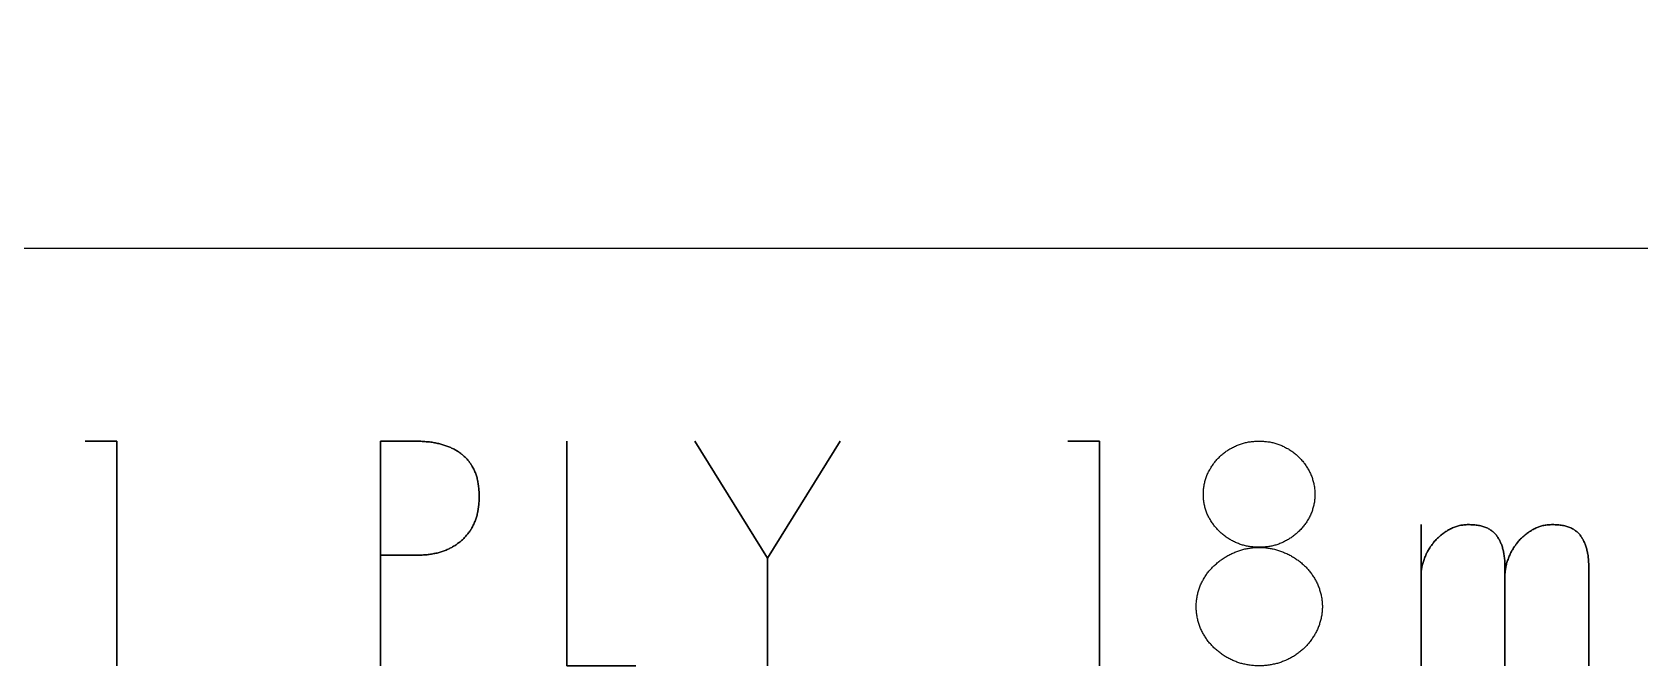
# Model space of a CAD drawing. Extents: x -3500 to 300, y -1049 to 1500.
# Drawn here: x -3353 to -3206.1, y -1038.2 to -980.2 of the extents above; entities that cross this region are included whole.
import ezdxf

# ---------------------------------------------------------------- set-up
doc = ezdxf.new("R2010")
doc.units = 0
doc.layers.add('SHEETS', color=7, linetype='CONTINUOUS')
doc.layers.add('SHEETTAGS', color=7, linetype='CONTINUOUS')

msp = doc.modelspace()

# ---------------------------------------------------------------- linework, layer by layer
at = {"layer": 'SHEETS', "color": 1}
msp.add_lwpolyline([(-3500, -1000), (-2300, -1000), (-2300, 1500), (-3500, 1500)], close=True, dxfattribs=at)
at = {"layer": 'SHEETTAGS', "color": 1}
for p, q in [((-3345.3, -1017.64), (-3345.3, -1038.19)), ((-3345.3, -1038.19), (-3345.3, -1017.64)), ((-3321.19, -1017.64), (-3321.19, -1038.19)), ((-3321.19, -1038.19), (-3321.19, -1017.64)), ((-3285.81, -1028.33), (-3292.46, -1017.64)), ((-3292.46, -1017.64), (-3285.81, -1028.33)), ((-3255.46, -1017.64), (-3255.46, -1038.19)), ((-3255.46, -1038.19), (-3255.46, -1017.64)), ((-3285.81, -1028.33), (-3285.81, -1038.19)), ((-3285.81, -1038.19), (-3285.81, -1028.33))]:
    msp.add_line(p, q, dxfattribs=at)
for points in [[(-3345.3, -1017.64), (-3348.2, -1017.64), (-3345.3, -1017.64)], [(-3321.19, -1017.64), (-3317.97, -1017.64), (-3317.85, -1017.64), (-3317.73, -1017.64), (-3317.61, -1017.65), (-3317.49, -1017.65), (-3317.38, -1017.66), (-3317.26, -1017.67), (-3317.15, -1017.68), (-3317.03, -1017.69), (-3316.92, -1017.7), (-3316.81, -1017.71), (-3316.7, -1017.72), (-3316.59, -1017.74), (-3316.48, -1017.75), (-3316.38, -1017.77), (-3316.27, -1017.79), (-3316.17, -1017.81), (-3316.07, -1017.83), (-3315.97, -1017.85), (-3315.87, -1017.87), (-3315.77, -1017.9), (-3315.67, -1017.92), (-3315.58, -1017.95), (-3315.48, -1017.97), (-3315.39, -1018), (-3315.3, -1018.03), (-3315.21, -1018.06), (-3315.12, -1018.09), (-3315.03, -1018.13), (-3314.94, -1018.16), (-3314.86, -1018.2), (-3314.77, -1018.23), (-3314.69, -1018.27), (-3314.61, -1018.31), (-3314.53, -1018.35), (-3314.45, -1018.39), (-3314.37, -1018.43), (-3314.3, -1018.48), (-3314.22, -1018.52), (-3314.15, -1018.57), (-3314.07, -1018.62), (-3314, -1018.66), (-3313.93, -1018.71), (-3313.86, -1018.76), (-3313.79, -1018.82), (-3313.73, -1018.87), (-3313.66, -1018.92), (-3313.59, -1018.98), (-3313.53, -1019.04), (-3313.46, -1019.1), (-3313.4, -1019.17), (-3313.34, -1019.23), (-3313.27, -1019.3), (-3313.22, -1019.37), (-3313.16, -1019.44), (-3313.1, -1019.51), (-3313.05, -1019.58), (-3313, -1019.65), (-3312.94, -1019.72), (-3312.9, -1019.8), (-3312.85, -1019.88), (-3312.8, -1019.96), (-3312.76, -1020.04), (-3312.71, -1020.12), (-3312.67, -1020.2), (-3312.63, -1020.28), (-3312.6, -1020.37), (-3312.56, -1020.46), (-3312.52, -1020.55), (-3312.49, -1020.64), (-3312.46, -1020.73), (-3312.43, -1020.82), (-3312.4, -1020.91), (-3312.37, -1021.01), (-3312.35, -1021.1), (-3312.33, -1021.2), (-3312.3, -1021.3), (-3312.28, -1021.4), (-3312.27, -1021.51), (-3312.25, -1021.61), (-3312.23, -1021.71), (-3312.22, -1021.82), (-3312.21, -1021.93), (-3312.2, -1022.04), (-3312.19, -1022.15), (-3312.18, -1022.26), (-3312.17, -1022.37), (-3312.17, -1022.49), (-3312.17, -1022.6), (-3312.17, -1022.72), (-3312.17, -1022.84), (-3312.17, -1022.95), (-3312.17, -1023.06), (-3312.18, -1023.17), (-3312.19, -1023.28), (-3312.2, -1023.39), (-3312.21, -1023.5), (-3312.22, -1023.6), (-3312.23, -1023.71), (-3312.25, -1023.81), (-3312.26, -1023.91), (-3312.28, -1024.01), (-3312.3, -1024.12), (-3312.32, -1024.21), (-3312.35, -1024.31), (-3312.37, -1024.41), (-3312.4, -1024.51), (-3312.43, -1024.6), (-3312.45, -1024.69), (-3312.49, -1024.79), (-3312.52, -1024.88), (-3312.55, -1024.97), (-3312.59, -1025.06), (-3312.63, -1025.14), (-3312.67, -1025.23), (-3312.71, -1025.32), (-3312.75, -1025.4), (-3312.79, -1025.48), (-3312.84, -1025.56), (-3312.88, -1025.65), (-3312.93, -1025.73), (-3312.98, -1025.8), (-3313.03, -1025.88), (-3313.09, -1025.96), (-3313.14, -1026.03), (-3313.2, -1026.11), (-3313.26, -1026.18), (-3313.32, -1026.25), (-3313.38, -1026.32), (-3313.44, -1026.39), (-3313.51, -1026.46), (-3313.57, -1026.53), (-3313.64, -1026.59), (-3313.71, -1026.66), (-3313.78, -1026.72), (-3313.85, -1026.78), (-3313.92, -1026.84), (-3313.99, -1026.9), (-3314.06, -1026.95), (-3314.14, -1027.01), (-3314.21, -1027.06), (-3314.29, -1027.11), (-3314.36, -1027.17), (-3314.44, -1027.22), (-3314.52, -1027.26), (-3314.6, -1027.31), (-3314.68, -1027.36), (-3314.76, -1027.4), (-3314.85, -1027.44), (-3314.93, -1027.48), (-3315.02, -1027.52), (-3315.1, -1027.56), (-3315.19, -1027.6), (-3315.28, -1027.63), (-3315.37, -1027.67), (-3315.46, -1027.7), (-3315.55, -1027.73), (-3315.64, -1027.76), (-3315.74, -1027.79), (-3315.83, -1027.82), (-3315.93, -1027.84), (-3316.02, -1027.87), (-3316.12, -1027.89), (-3316.22, -1027.91), (-3316.32, -1027.93), (-3316.42, -1027.95), (-3316.52, -1027.97), (-3316.63, -1027.99), (-3316.73, -1028), (-3316.84, -1028.01), (-3316.94, -1028.03), (-3317.05, -1028.04), (-3317.16, -1028.04), (-3317.27, -1028.05), (-3317.38, -1028.06), (-3317.49, -1028.06), (-3317.6, -1028.07), (-3317.71, -1028.07), (-3317.83, -1028.07), (-3321.19, -1028.07), (-3317.83, -1028.07), (-3317.71, -1028.07), (-3317.6, -1028.07), (-3317.49, -1028.06), (-3317.38, -1028.06), (-3317.27, -1028.05), (-3317.16, -1028.04), (-3317.05, -1028.04), (-3316.94, -1028.03), (-3316.84, -1028.01), (-3316.73, -1028), (-3316.63, -1027.99), (-3316.52, -1027.97), (-3316.42, -1027.95), (-3316.32, -1027.93), (-3316.22, -1027.91), (-3316.12, -1027.89), (-3316.02, -1027.87), (-3315.93, -1027.84), (-3315.83, -1027.82), (-3315.74, -1027.79), (-3315.64, -1027.76), (-3315.55, -1027.73), (-3315.46, -1027.7), (-3315.37, -1027.67), (-3315.28, -1027.63), (-3315.19, -1027.6), (-3315.1, -1027.56), (-3315.02, -1027.52), (-3314.93, -1027.48), (-3314.85, -1027.44), (-3314.76, -1027.4), (-3314.68, -1027.36), (-3314.6, -1027.31), (-3314.52, -1027.26), (-3314.44, -1027.22), (-3314.36, -1027.17), (-3314.29, -1027.11), (-3314.21, -1027.06), (-3314.14, -1027.01), (-3314.06, -1026.95), (-3313.99, -1026.9), (-3313.92, -1026.84), (-3313.85, -1026.78), (-3313.78, -1026.72), (-3313.71, -1026.66), (-3313.64, -1026.59), (-3313.57, -1026.53), (-3313.51, -1026.46), (-3313.44, -1026.39), (-3313.38, -1026.32), (-3313.32, -1026.25), (-3313.26, -1026.18), (-3313.2, -1026.11), (-3313.14, -1026.03), (-3313.09, -1025.96), (-3313.03, -1025.88), (-3312.98, -1025.8), (-3312.93, -1025.73), (-3312.88, -1025.65), (-3312.84, -1025.56), (-3312.79, -1025.48), (-3312.75, -1025.4), (-3312.71, -1025.32), (-3312.67, -1025.23), (-3312.63, -1025.14), (-3312.59, -1025.06), (-3312.55, -1024.97), (-3312.52, -1024.88), (-3312.49, -1024.79), (-3312.45, -1024.69), (-3312.43, -1024.6), (-3312.4, -1024.51), (-3312.37, -1024.41), (-3312.35, -1024.31), (-3312.32, -1024.21), (-3312.3, -1024.12), (-3312.28, -1024.01), (-3312.26, -1023.91), (-3312.25, -1023.81), (-3312.23, -1023.71), (-3312.22, -1023.6), (-3312.21, -1023.5), (-3312.2, -1023.39), (-3312.19, -1023.28), (-3312.18, -1023.17), (-3312.17, -1023.06), (-3312.17, -1022.95), (-3312.17, -1022.84), (-3312.17, -1022.72), (-3312.17, -1022.6), (-3312.17, -1022.49), (-3312.17, -1022.37), (-3312.18, -1022.26), (-3312.19, -1022.15), (-3312.2, -1022.04), (-3312.21, -1021.93), (-3312.22, -1021.82), (-3312.23, -1021.71), (-3312.25, -1021.61), (-3312.27, -1021.51), (-3312.28, -1021.4), (-3312.3, -1021.3), (-3312.33, -1021.2), (-3312.35, -1021.1), (-3312.37, -1021.01), (-3312.4, -1020.91), (-3312.43, -1020.82), (-3312.46, -1020.73), (-3312.49, -1020.64), (-3312.52, -1020.55), (-3312.56, -1020.46), (-3312.6, -1020.37), (-3312.63, -1020.28), (-3312.67, -1020.2), (-3312.71, -1020.12), (-3312.76, -1020.04), (-3312.8, -1019.96), (-3312.85, -1019.88), (-3312.9, -1019.8), (-3312.94, -1019.72), (-3313, -1019.65), (-3313.05, -1019.58), (-3313.1, -1019.51), (-3313.16, -1019.44), (-3313.22, -1019.37), (-3313.27, -1019.3), (-3313.34, -1019.23), (-3313.4, -1019.17), (-3313.46, -1019.1), (-3313.53, -1019.04), (-3313.59, -1018.98), (-3313.66, -1018.92), (-3313.73, -1018.87), (-3313.79, -1018.82), (-3313.86, -1018.76), (-3313.93, -1018.71), (-3314, -1018.66), (-3314.07, -1018.62), (-3314.15, -1018.57), (-3314.22, -1018.52), (-3314.3, -1018.48), (-3314.37, -1018.43), (-3314.45, -1018.39), (-3314.53, -1018.35), (-3314.61, -1018.31), (-3314.69, -1018.27), (-3314.77, -1018.23), (-3314.86, -1018.2), (-3314.94, -1018.16), (-3315.03, -1018.13), (-3315.12, -1018.09), (-3315.21, -1018.06), (-3315.3, -1018.03), (-3315.39, -1018), (-3315.48, -1017.97), (-3315.58, -1017.95), (-3315.67, -1017.92), (-3315.77, -1017.9), (-3315.87, -1017.87), (-3315.97, -1017.85), (-3316.07, -1017.83), (-3316.17, -1017.81), (-3316.27, -1017.79), (-3316.38, -1017.77), (-3316.48, -1017.75), (-3316.59, -1017.74), (-3316.7, -1017.72), (-3316.81, -1017.71), (-3316.92, -1017.7), (-3317.03, -1017.69), (-3317.15, -1017.68), (-3317.26, -1017.67), (-3317.38, -1017.66), (-3317.49, -1017.65), (-3317.61, -1017.65), (-3317.73, -1017.64), (-3317.85, -1017.64), (-3317.97, -1017.64), (-3321.19, -1017.64)], [(-3297.85, -1038.19), (-3304.16, -1038.19), (-3304.16, -1017.64), (-3304.16, -1038.19), (-3297.85, -1038.19)], [(-3285.81, -1028.33), (-3279.16, -1017.64), (-3285.81, -1028.33)], [(-3255.46, -1017.64), (-3258.37, -1017.64), (-3255.46, -1017.64)], [(-3226.07, -1029.76), (-3226.06, -1029.67), (-3226.06, -1029.58), (-3226.05, -1029.49), (-3226.03, -1029.4), (-3226.02, -1029.31), (-3226, -1029.22), (-3225.99, -1029.12), (-3225.97, -1029.03), (-3225.94, -1028.93), (-3225.92, -1028.84), (-3225.89, -1028.74), (-3225.86, -1028.65), (-3225.83, -1028.55), (-3225.79, -1028.45), (-3225.76, -1028.35), (-3225.72, -1028.25), (-3225.68, -1028.16), (-3225.64, -1028.08), (-3225.6, -1027.99), (-3225.56, -1027.9), (-3225.52, -1027.82), (-3225.47, -1027.73), (-3225.43, -1027.65), (-3225.38, -1027.57), (-3225.33, -1027.49), (-3225.28, -1027.4), (-3225.23, -1027.32), (-3225.18, -1027.25), (-3225.12, -1027.17), (-3225.07, -1027.09), (-3225.01, -1027.02), (-3224.95, -1026.94), (-3224.89, -1026.87), (-3224.83, -1026.79), (-3224.76, -1026.72), (-3224.7, -1026.65), (-3224.63, -1026.58), (-3224.56, -1026.52), (-3224.49, -1026.45), (-3224.42, -1026.38), (-3224.35, -1026.32), (-3224.28, -1026.26), (-3224.2, -1026.2), (-3224.13, -1026.14), (-3224.05, -1026.08), (-3223.97, -1026.02), (-3223.89, -1025.97), (-3223.81, -1025.91), (-3223.73, -1025.86), (-3223.64, -1025.81), (-3223.56, -1025.76), (-3223.47, -1025.71), (-3223.38, -1025.66), (-3223.29, -1025.62), (-3223.2, -1025.58), (-3223.11, -1025.54), (-3223.02, -1025.5), (-3222.93, -1025.47), (-3222.84, -1025.44), (-3222.74, -1025.41), (-3222.65, -1025.38), (-3222.55, -1025.36), (-3222.45, -1025.34), (-3222.36, -1025.32), (-3222.26, -1025.31), (-3222.16, -1025.29), (-3222.06, -1025.28), (-3221.96, -1025.28), (-3221.86, -1025.27), (-3221.75, -1025.27), (-3221.63, -1025.27), (-3221.51, -1025.28), (-3221.39, -1025.28), (-3221.27, -1025.29), (-3221.16, -1025.3), (-3221.04, -1025.31), (-3220.94, -1025.33), (-3220.83, -1025.35), (-3220.72, -1025.37), (-3220.62, -1025.39), (-3220.52, -1025.41), (-3220.43, -1025.44), (-3220.33, -1025.47), (-3220.24, -1025.5), (-3220.15, -1025.53), (-3220.07, -1025.57), (-3219.98, -1025.61), (-3219.9, -1025.65), (-3219.82, -1025.69), (-3219.75, -1025.74), (-3219.68, -1025.78), (-3219.6, -1025.83), (-3219.54, -1025.89), (-3219.47, -1025.94), (-3219.41, -1026), (-3219.35, -1026.06), (-3219.29, -1026.12), (-3219.23, -1026.18), (-3219.18, -1026.25), (-3219.13, -1026.32), (-3219.08, -1026.39), (-3219.04, -1026.45), (-3219, -1026.53), (-3218.95, -1026.6), (-3218.91, -1026.67), (-3218.87, -1026.75), (-3218.84, -1026.83), (-3218.8, -1026.91), (-3218.77, -1026.99), (-3218.73, -1027.07), (-3218.7, -1027.15), (-3218.67, -1027.24), (-3218.64, -1027.33), (-3218.62, -1027.42), (-3218.59, -1027.51), (-3218.57, -1027.6), (-3218.55, -1027.69), (-3218.53, -1027.79), (-3218.51, -1027.89), (-3218.49, -1027.99), (-3218.47, -1028.09), (-3218.46, -1028.19), (-3218.45, -1028.3), (-3218.43, -1028.4), (-3218.42, -1028.51), (-3218.42, -1028.62), (-3218.41, -1028.73), (-3218.4, -1028.84), (-3218.4, -1028.96), (-3218.4, -1029.07), (-3218.4, -1029.19), (-3218.4, -1038.19), (-3218.4, -1029.19), (-3218.4, -1029.07), (-3218.4, -1028.96), (-3218.4, -1028.84), (-3218.41, -1028.73), (-3218.42, -1028.62), (-3218.42, -1028.51), (-3218.43, -1028.4), (-3218.45, -1028.3), (-3218.46, -1028.19), (-3218.47, -1028.09), (-3218.49, -1027.99), (-3218.51, -1027.89), (-3218.53, -1027.79), (-3218.55, -1027.69), (-3218.57, -1027.6), (-3218.59, -1027.51), (-3218.62, -1027.42), (-3218.64, -1027.33), (-3218.67, -1027.24), (-3218.7, -1027.15), (-3218.73, -1027.07), (-3218.77, -1026.99), (-3218.8, -1026.91), (-3218.84, -1026.83), (-3218.87, -1026.75), (-3218.91, -1026.67), (-3218.95, -1026.6), (-3219, -1026.53), (-3219.04, -1026.45), (-3219.08, -1026.39), (-3219.13, -1026.32), (-3219.18, -1026.25), (-3219.23, -1026.18), (-3219.29, -1026.12), (-3219.35, -1026.06), (-3219.41, -1026), (-3219.47, -1025.94), (-3219.54, -1025.89), (-3219.6, -1025.83), (-3219.68, -1025.78), (-3219.75, -1025.74), (-3219.82, -1025.69), (-3219.9, -1025.65), (-3219.98, -1025.61), (-3220.07, -1025.57), (-3220.15, -1025.53), (-3220.24, -1025.5), (-3220.33, -1025.47), (-3220.43, -1025.44), (-3220.52, -1025.41), (-3220.62, -1025.39), (-3220.72, -1025.37), (-3220.83, -1025.35), (-3220.94, -1025.33), (-3221.04, -1025.31), (-3221.16, -1025.3), (-3221.27, -1025.29), (-3221.39, -1025.28), (-3221.51, -1025.28), (-3221.63, -1025.27), (-3221.75, -1025.27), (-3221.86, -1025.27), (-3221.96, -1025.28), (-3222.06, -1025.28), (-3222.16, -1025.29), (-3222.26, -1025.31), (-3222.36, -1025.32), (-3222.45, -1025.34), (-3222.55, -1025.36), (-3222.65, -1025.38), (-3222.74, -1025.41), (-3222.84, -1025.44), (-3222.93, -1025.47), (-3223.02, -1025.5), (-3223.11, -1025.54), (-3223.2, -1025.58), (-3223.29, -1025.62), (-3223.38, -1025.66), (-3223.47, -1025.71), (-3223.56, -1025.76), (-3223.64, -1025.81), (-3223.73, -1025.86), (-3223.81, -1025.91), (-3223.89, -1025.97), (-3223.97, -1026.02), (-3224.05, -1026.08), (-3224.13, -1026.14), (-3224.2, -1026.2), (-3224.28, -1026.26), (-3224.35, -1026.32), (-3224.42, -1026.38), (-3224.49, -1026.45), (-3224.56, -1026.52), (-3224.63, -1026.58), (-3224.7, -1026.65), (-3224.76, -1026.72), (-3224.83, -1026.79), (-3224.89, -1026.87), (-3224.95, -1026.94), (-3225.01, -1027.02), (-3225.07, -1027.09), (-3225.12, -1027.17), (-3225.18, -1027.25), (-3225.23, -1027.32), (-3225.28, -1027.4), (-3225.33, -1027.49), (-3225.38, -1027.57), (-3225.43, -1027.65), (-3225.47, -1027.73), (-3225.52, -1027.82), (-3225.56, -1027.9), (-3225.6, -1027.99), (-3225.64, -1028.08), (-3225.68, -1028.16), (-3225.72, -1028.25), (-3225.76, -1028.35), (-3225.79, -1028.45), (-3225.83, -1028.55), (-3225.86, -1028.65), (-3225.89, -1028.74), (-3225.92, -1028.84), (-3225.94, -1028.93), (-3225.97, -1029.03), (-3225.99, -1029.12), (-3226, -1029.22), (-3226.02, -1029.31), (-3226.03, -1029.4), (-3226.05, -1029.49), (-3226.06, -1029.58), (-3226.06, -1029.67), (-3226.07, -1029.76)], [(-3210.74, -1038.19), (-3210.74, -1029.19), (-3210.74, -1029.07), (-3210.74, -1028.96), (-3210.74, -1028.84), (-3210.75, -1028.73), (-3210.76, -1028.62), (-3210.76, -1028.51), (-3210.77, -1028.4), (-3210.79, -1028.3), (-3210.8, -1028.19), (-3210.81, -1028.09), (-3210.83, -1027.99), (-3210.85, -1027.89), (-3210.87, -1027.79), (-3210.89, -1027.69), (-3210.91, -1027.6), (-3210.93, -1027.51), (-3210.96, -1027.42), (-3210.98, -1027.33), (-3211.01, -1027.24), (-3211.04, -1027.15), (-3211.07, -1027.07), (-3211.11, -1026.99), (-3211.14, -1026.91), (-3211.18, -1026.83), (-3211.21, -1026.75), (-3211.25, -1026.67), (-3211.29, -1026.6), (-3211.34, -1026.53), (-3211.38, -1026.45), (-3211.42, -1026.39), (-3211.47, -1026.32), (-3211.52, -1026.25), (-3211.57, -1026.18), (-3211.63, -1026.12), (-3211.68, -1026.06), (-3211.74, -1026), (-3211.81, -1025.94), (-3211.87, -1025.89), (-3211.94, -1025.83), (-3212.01, -1025.78), (-3212.08, -1025.74), (-3212.15, -1025.69), (-3212.23, -1025.65), (-3212.31, -1025.61), (-3212.39, -1025.57), (-3212.48, -1025.53), (-3212.57, -1025.5), (-3212.66, -1025.47), (-3212.75, -1025.44), (-3212.84, -1025.41), (-3212.94, -1025.39), (-3213.04, -1025.37), (-3213.14, -1025.35), (-3213.25, -1025.33), (-3213.36, -1025.31), (-3213.47, -1025.3), (-3213.58, -1025.29), (-3213.7, -1025.28), (-3213.81, -1025.28), (-3213.93, -1025.27), (-3214.06, -1025.27), (-3214.16, -1025.27), (-3214.26, -1025.28), (-3214.36, -1025.28), (-3214.46, -1025.29), (-3214.55, -1025.3), (-3214.65, -1025.32), (-3214.74, -1025.33), (-3214.84, -1025.35), (-3214.93, -1025.37), (-3215.02, -1025.39), (-3215.11, -1025.42), (-3215.2, -1025.45), (-3215.29, -1025.48), (-3215.38, -1025.51), (-3215.47, -1025.55), (-3215.56, -1025.58), (-3215.64, -1025.62), (-3215.73, -1025.67), (-3215.81, -1025.71), (-3215.9, -1025.76), (-3215.98, -1025.81), (-3216.07, -1025.86), (-3216.15, -1025.91), (-3216.23, -1025.97), (-3216.31, -1026.02), (-3216.39, -1026.08), (-3216.47, -1026.14), (-3216.54, -1026.2), (-3216.62, -1026.26), (-3216.69, -1026.32), (-3216.76, -1026.38), (-3216.83, -1026.45), (-3216.9, -1026.52), (-3216.97, -1026.58), (-3217.03, -1026.65), (-3217.1, -1026.72), (-3217.16, -1026.79), (-3217.22, -1026.87), (-3217.28, -1026.94), (-3217.34, -1027.02), (-3217.4, -1027.09), (-3217.45, -1027.17), (-3217.51, -1027.25), (-3217.56, -1027.32), (-3217.61, -1027.4), (-3217.66, -1027.49), (-3217.71, -1027.57), (-3217.76, -1027.65), (-3217.8, -1027.73), (-3217.85, -1027.82), (-3217.89, -1027.9), (-3217.93, -1027.99), (-3217.97, -1028.08), (-3218.01, -1028.16), (-3218.05, -1028.25), (-3218.09, -1028.35), (-3218.12, -1028.45), (-3218.16, -1028.55), (-3218.19, -1028.65), (-3218.22, -1028.74), (-3218.25, -1028.84), (-3218.27, -1028.93), (-3218.3, -1029.03), (-3218.32, -1029.12), (-3218.33, -1029.22), (-3218.35, -1029.31), (-3218.36, -1029.4), (-3218.38, -1029.49), (-3218.39, -1029.58), (-3218.39, -1029.67), (-3218.4, -1029.76), (-3218.39, -1029.67), (-3218.39, -1029.58), (-3218.38, -1029.49), (-3218.36, -1029.4), (-3218.35, -1029.31), (-3218.33, -1029.22), (-3218.32, -1029.12), (-3218.3, -1029.03), (-3218.27, -1028.93), (-3218.25, -1028.84), (-3218.22, -1028.74), (-3218.19, -1028.65), (-3218.16, -1028.55), (-3218.12, -1028.45), (-3218.09, -1028.35), (-3218.05, -1028.25), (-3218.01, -1028.16), (-3217.97, -1028.08), (-3217.93, -1027.99), (-3217.89, -1027.9), (-3217.85, -1027.82), (-3217.8, -1027.73), (-3217.76, -1027.65), (-3217.71, -1027.57), (-3217.66, -1027.49), (-3217.61, -1027.4), (-3217.56, -1027.32), (-3217.51, -1027.25), (-3217.45, -1027.17), (-3217.4, -1027.09), (-3217.34, -1027.02), (-3217.28, -1026.94), (-3217.22, -1026.87), (-3217.16, -1026.79), (-3217.1, -1026.72), (-3217.03, -1026.65), (-3216.97, -1026.58), (-3216.9, -1026.52), (-3216.83, -1026.45), (-3216.76, -1026.38), (-3216.69, -1026.32), (-3216.62, -1026.26), (-3216.54, -1026.2), (-3216.47, -1026.14), (-3216.39, -1026.08), (-3216.31, -1026.02), (-3216.23, -1025.97), (-3216.15, -1025.91), (-3216.07, -1025.86), (-3215.98, -1025.81), (-3215.9, -1025.76), (-3215.81, -1025.71), (-3215.73, -1025.67), (-3215.64, -1025.62), (-3215.56, -1025.58), (-3215.47, -1025.55), (-3215.38, -1025.51), (-3215.29, -1025.48), (-3215.2, -1025.45), (-3215.11, -1025.42), (-3215.02, -1025.39), (-3214.93, -1025.37), (-3214.84, -1025.35), (-3214.74, -1025.33), (-3214.65, -1025.32), (-3214.55, -1025.3), (-3214.46, -1025.29), (-3214.36, -1025.28), (-3214.26, -1025.28), (-3214.16, -1025.27), (-3214.06, -1025.27), (-3213.93, -1025.27), (-3213.81, -1025.28), (-3213.7, -1025.28), (-3213.58, -1025.29), (-3213.47, -1025.3), (-3213.36, -1025.31), (-3213.25, -1025.33), (-3213.14, -1025.35), (-3213.04, -1025.37), (-3212.94, -1025.39), (-3212.84, -1025.41), (-3212.75, -1025.44), (-3212.66, -1025.47), (-3212.57, -1025.5), (-3212.48, -1025.53), (-3212.39, -1025.57), (-3212.31, -1025.61), (-3212.23, -1025.65), (-3212.15, -1025.69), (-3212.08, -1025.74), (-3212.01, -1025.78), (-3211.94, -1025.83), (-3211.87, -1025.89), (-3211.81, -1025.94), (-3211.74, -1026), (-3211.68, -1026.06), (-3211.63, -1026.12), (-3211.57, -1026.18), (-3211.52, -1026.25), (-3211.47, -1026.32), (-3211.42, -1026.39), (-3211.38, -1026.45), (-3211.34, -1026.53), (-3211.29, -1026.6), (-3211.25, -1026.67), (-3211.21, -1026.75), (-3211.18, -1026.83), (-3211.14, -1026.91), (-3211.11, -1026.99), (-3211.07, -1027.07), (-3211.04, -1027.15), (-3211.01, -1027.24), (-3210.98, -1027.33), (-3210.96, -1027.42), (-3210.93, -1027.51), (-3210.91, -1027.6), (-3210.89, -1027.69), (-3210.87, -1027.79), (-3210.85, -1027.89), (-3210.83, -1027.99), (-3210.81, -1028.09), (-3210.8, -1028.19), (-3210.79, -1028.3), (-3210.77, -1028.4), (-3210.76, -1028.51), (-3210.76, -1028.62), (-3210.75, -1028.73), (-3210.74, -1028.84), (-3210.74, -1028.96), (-3210.74, -1029.07), (-3210.74, -1029.19), (-3210.74, -1038.19)]]:
    msp.add_lwpolyline(points, dxfattribs=at)
for points in [[(-3240.87, -1027.35), (-3240.97, -1027.35), (-3241.07, -1027.35), (-3241.17, -1027.35), (-3241.27, -1027.34), (-3241.37, -1027.33), (-3241.46, -1027.32), (-3241.56, -1027.31), (-3241.65, -1027.3), (-3241.75, -1027.29), (-3241.84, -1027.27), (-3241.94, -1027.25), (-3242.03, -1027.23), (-3242.13, -1027.21), (-3242.22, -1027.19), (-3242.31, -1027.16), (-3242.4, -1027.14), (-3242.5, -1027.11), (-3242.59, -1027.08), (-3242.68, -1027.05), (-3242.77, -1027.01), (-3242.86, -1026.98), (-3242.95, -1026.94), (-3243.04, -1026.9), (-3243.13, -1026.86), (-3243.22, -1026.81), (-3243.3, -1026.77), (-3243.39, -1026.72), (-3243.47, -1026.67), (-3243.56, -1026.63), (-3243.64, -1026.58), (-3243.72, -1026.52), (-3243.8, -1026.47), (-3243.88, -1026.42), (-3243.96, -1026.36), (-3244.04, -1026.3), (-3244.11, -1026.25), (-3244.19, -1026.19), (-3244.26, -1026.12), (-3244.33, -1026.06), (-3244.4, -1026), (-3244.47, -1025.93), (-3244.54, -1025.86), (-3244.61, -1025.79), (-3244.68, -1025.72), (-3244.75, -1025.64), (-3244.81, -1025.57), (-3244.88, -1025.49), (-3244.94, -1025.42), (-3245, -1025.34), (-3245.06, -1025.26), (-3245.12, -1025.18), (-3245.17, -1025.1), (-3245.23, -1025.01), (-3245.28, -1024.93), (-3245.33, -1024.84), (-3245.39, -1024.76), (-3245.43, -1024.67), (-3245.48, -1024.58), (-3245.53, -1024.49), (-3245.57, -1024.4), (-3245.61, -1024.31), (-3245.65, -1024.22), (-3245.68, -1024.14), (-3245.72, -1024.05), (-3245.75, -1023.96), (-3245.78, -1023.86), (-3245.8, -1023.77), (-3245.83, -1023.68), (-3245.85, -1023.59), (-3245.87, -1023.49), (-3245.89, -1023.4), (-3245.91, -1023.3), (-3245.93, -1023.21), (-3245.94, -1023.11), (-3245.95, -1023.01), (-3245.96, -1022.91), (-3245.97, -1022.81), (-3245.97, -1022.71), (-3245.97, -1022.61), (-3245.97, -1022.51), (-3245.97, -1022.41), (-3245.97, -1022.31), (-3245.97, -1022.21), (-3245.96, -1022.11), (-3245.95, -1022.01), (-3245.94, -1021.91), (-3245.93, -1021.81), (-3245.91, -1021.72), (-3245.89, -1021.62), (-3245.87, -1021.53), (-3245.85, -1021.43), (-3245.83, -1021.34), (-3245.8, -1021.24), (-3245.78, -1021.15), (-3245.75, -1021.06), (-3245.72, -1020.97), (-3245.68, -1020.88), (-3245.65, -1020.79), (-3245.61, -1020.7), (-3245.57, -1020.61), (-3245.53, -1020.52), (-3245.49, -1020.44), (-3245.44, -1020.35), (-3245.39, -1020.26), (-3245.35, -1020.18), (-3245.3, -1020.1), (-3245.25, -1020.02), (-3245.2, -1019.94), (-3245.14, -1019.86), (-3245.09, -1019.78), (-3245.03, -1019.7), (-3244.98, -1019.63), (-3244.92, -1019.55), (-3244.86, -1019.48), (-3244.8, -1019.41), (-3244.73, -1019.33), (-3244.67, -1019.26), (-3244.61, -1019.2), (-3244.54, -1019.13), (-3244.47, -1019.06), (-3244.4, -1018.99), (-3244.33, -1018.93), (-3244.26, -1018.87), (-3244.19, -1018.8), (-3244.11, -1018.74), (-3244.04, -1018.69), (-3243.96, -1018.63), (-3243.88, -1018.57), (-3243.8, -1018.52), (-3243.72, -1018.46), (-3243.64, -1018.41), (-3243.56, -1018.36), (-3243.47, -1018.31), (-3243.39, -1018.27), (-3243.3, -1018.22), (-3243.22, -1018.18), (-3243.13, -1018.13), (-3243.04, -1018.09), (-3242.95, -1018.05), (-3242.86, -1018.01), (-3242.77, -1017.98), (-3242.68, -1017.95), (-3242.59, -1017.92), (-3242.5, -1017.89), (-3242.4, -1017.86), (-3242.31, -1017.83), (-3242.22, -1017.81), (-3242.13, -1017.78), (-3242.03, -1017.76), (-3241.94, -1017.74), (-3241.84, -1017.72), (-3241.75, -1017.71), (-3241.65, -1017.69), (-3241.56, -1017.68), (-3241.46, -1017.67), (-3241.37, -1017.66), (-3241.27, -1017.65), (-3241.17, -1017.65), (-3241.07, -1017.64), (-3240.97, -1017.64), (-3240.87, -1017.64), (-3240.77, -1017.64), (-3240.68, -1017.64), (-3240.58, -1017.65), (-3240.48, -1017.65), (-3240.38, -1017.66), (-3240.29, -1017.67), (-3240.19, -1017.68), (-3240.09, -1017.69), (-3240, -1017.71), (-3239.9, -1017.72), (-3239.81, -1017.74), (-3239.72, -1017.76), (-3239.62, -1017.78), (-3239.53, -1017.81), (-3239.44, -1017.83), (-3239.35, -1017.86), (-3239.26, -1017.89), (-3239.17, -1017.92), (-3239.08, -1017.95), (-3238.99, -1017.98), (-3238.9, -1018.01), (-3238.81, -1018.05), (-3238.72, -1018.09), (-3238.63, -1018.13), (-3238.54, -1018.18), (-3238.45, -1018.22), (-3238.37, -1018.27), (-3238.28, -1018.31), (-3238.2, -1018.36), (-3238.12, -1018.41), (-3238.03, -1018.46), (-3237.95, -1018.52), (-3237.88, -1018.57), (-3237.8, -1018.63), (-3237.72, -1018.69), (-3237.65, -1018.74), (-3237.57, -1018.8), (-3237.5, -1018.87), (-3237.43, -1018.93), (-3237.36, -1018.99), (-3237.29, -1019.06), (-3237.22, -1019.13), (-3237.15, -1019.2), (-3237.08, -1019.26), (-3237.02, -1019.33), (-3236.96, -1019.41), (-3236.89, -1019.48), (-3236.83, -1019.55), (-3236.78, -1019.63), (-3236.72, -1019.7), (-3236.66, -1019.78), (-3236.61, -1019.86), (-3236.56, -1019.94), (-3236.5, -1020.02), (-3236.45, -1020.1), (-3236.41, -1020.18), (-3236.36, -1020.26), (-3236.31, -1020.35), (-3236.27, -1020.44), (-3236.23, -1020.52), (-3236.19, -1020.61), (-3236.15, -1020.7), (-3236.11, -1020.79), (-3236.07, -1020.88), (-3236.04, -1020.97), (-3236.01, -1021.06), (-3235.98, -1021.15), (-3235.95, -1021.24), (-3235.92, -1021.34), (-3235.9, -1021.43), (-3235.88, -1021.53), (-3235.86, -1021.62), (-3235.84, -1021.72), (-3235.82, -1021.81), (-3235.81, -1021.91), (-3235.8, -1022.01), (-3235.79, -1022.11), (-3235.78, -1022.21), (-3235.78, -1022.31), (-3235.77, -1022.41), (-3235.77, -1022.51), (-3235.77, -1022.61), (-3235.78, -1022.71), (-3235.78, -1022.81), (-3235.79, -1022.91), (-3235.8, -1023.01), (-3235.81, -1023.11), (-3235.82, -1023.21), (-3235.84, -1023.3), (-3235.86, -1023.4), (-3235.88, -1023.49), (-3235.9, -1023.59), (-3235.92, -1023.68), (-3235.95, -1023.77), (-3235.98, -1023.86), (-3236.01, -1023.96), (-3236.04, -1024.05), (-3236.07, -1024.14), (-3236.11, -1024.22), (-3236.15, -1024.31), (-3236.19, -1024.4), (-3236.23, -1024.49), (-3236.27, -1024.58), (-3236.32, -1024.67), (-3236.37, -1024.76), (-3236.42, -1024.84), (-3236.47, -1024.93), (-3236.52, -1025.01), (-3236.58, -1025.1), (-3236.63, -1025.18), (-3236.69, -1025.26), (-3236.75, -1025.34), (-3236.81, -1025.42), (-3236.88, -1025.49), (-3236.94, -1025.57), (-3237.01, -1025.64), (-3237.07, -1025.72), (-3237.14, -1025.79), (-3237.21, -1025.86), (-3237.29, -1025.93), (-3237.36, -1026), (-3237.43, -1026.06), (-3237.5, -1026.12), (-3237.57, -1026.19), (-3237.65, -1026.25), (-3237.72, -1026.3), (-3237.8, -1026.36), (-3237.88, -1026.42), (-3237.95, -1026.47), (-3238.03, -1026.52), (-3238.12, -1026.58), (-3238.2, -1026.63), (-3238.28, -1026.67), (-3238.37, -1026.72), (-3238.45, -1026.77), (-3238.54, -1026.81), (-3238.63, -1026.86), (-3238.72, -1026.9), (-3238.81, -1026.94), (-3238.9, -1026.98), (-3238.99, -1027.01), (-3239.08, -1027.05), (-3239.17, -1027.08), (-3239.26, -1027.11), (-3239.35, -1027.14), (-3239.44, -1027.16), (-3239.53, -1027.19), (-3239.62, -1027.21), (-3239.72, -1027.23), (-3239.81, -1027.25), (-3239.9, -1027.27), (-3240, -1027.29), (-3240.09, -1027.3), (-3240.19, -1027.31), (-3240.29, -1027.32), (-3240.38, -1027.33), (-3240.48, -1027.34), (-3240.58, -1027.35), (-3240.68, -1027.35), (-3240.77, -1027.35)], [(-3240.87, -1027.35), (-3240.97, -1027.35), (-3241.07, -1027.35), (-3241.17, -1027.35), (-3241.27, -1027.34), (-3241.37, -1027.33), (-3241.46, -1027.32), (-3241.56, -1027.31), (-3241.65, -1027.3), (-3241.75, -1027.29), (-3241.84, -1027.27), (-3241.94, -1027.25), (-3242.03, -1027.23), (-3242.13, -1027.21), (-3242.22, -1027.19), (-3242.31, -1027.16), (-3242.4, -1027.14), (-3242.5, -1027.11), (-3242.59, -1027.08), (-3242.68, -1027.05), (-3242.77, -1027.01), (-3242.86, -1026.98), (-3242.95, -1026.94), (-3243.04, -1026.9), (-3243.13, -1026.86), (-3243.22, -1026.81), (-3243.3, -1026.77), (-3243.39, -1026.72), (-3243.47, -1026.67), (-3243.56, -1026.63), (-3243.64, -1026.58), (-3243.72, -1026.52), (-3243.8, -1026.47), (-3243.88, -1026.42), (-3243.96, -1026.36), (-3244.04, -1026.3), (-3244.11, -1026.25), (-3244.19, -1026.19), (-3244.26, -1026.12), (-3244.33, -1026.06), (-3244.4, -1026), (-3244.47, -1025.93), (-3244.54, -1025.86), (-3244.61, -1025.79), (-3244.68, -1025.72), (-3244.75, -1025.64), (-3244.81, -1025.57), (-3244.88, -1025.49), (-3244.94, -1025.42), (-3245, -1025.34), (-3245.06, -1025.26), (-3245.12, -1025.18), (-3245.17, -1025.1), (-3245.23, -1025.01), (-3245.28, -1024.93), (-3245.33, -1024.84), (-3245.39, -1024.76), (-3245.43, -1024.67), (-3245.48, -1024.58), (-3245.53, -1024.49), (-3245.57, -1024.4), (-3245.61, -1024.31), (-3245.65, -1024.22), (-3245.68, -1024.14), (-3245.72, -1024.05), (-3245.75, -1023.96), (-3245.78, -1023.86), (-3245.8, -1023.77), (-3245.83, -1023.68), (-3245.85, -1023.59), (-3245.87, -1023.49), (-3245.89, -1023.4), (-3245.91, -1023.3), (-3245.93, -1023.21), (-3245.94, -1023.11), (-3245.95, -1023.01), (-3245.96, -1022.91), (-3245.97, -1022.81), (-3245.97, -1022.71), (-3245.97, -1022.61), (-3245.97, -1022.51), (-3245.97, -1022.41), (-3245.97, -1022.31), (-3245.97, -1022.21), (-3245.96, -1022.11), (-3245.95, -1022.01), (-3245.94, -1021.91), (-3245.93, -1021.81), (-3245.91, -1021.72), (-3245.89, -1021.62), (-3245.87, -1021.53), (-3245.85, -1021.43), (-3245.83, -1021.34), (-3245.8, -1021.24), (-3245.78, -1021.15), (-3245.75, -1021.06), (-3245.72, -1020.97), (-3245.68, -1020.88), (-3245.65, -1020.79), (-3245.61, -1020.7), (-3245.57, -1020.61), (-3245.53, -1020.52), (-3245.49, -1020.44), (-3245.44, -1020.35), (-3245.39, -1020.26), (-3245.35, -1020.18), (-3245.3, -1020.1), (-3245.25, -1020.02), (-3245.2, -1019.94), (-3245.14, -1019.86), (-3245.09, -1019.78), (-3245.03, -1019.7), (-3244.98, -1019.63), (-3244.92, -1019.55), (-3244.86, -1019.48), (-3244.8, -1019.41), (-3244.73, -1019.33), (-3244.67, -1019.26), (-3244.61, -1019.2), (-3244.54, -1019.13), (-3244.47, -1019.06), (-3244.4, -1018.99), (-3244.33, -1018.93), (-3244.26, -1018.87), (-3244.19, -1018.8), (-3244.11, -1018.74), (-3244.04, -1018.69), (-3243.96, -1018.63), (-3243.88, -1018.57), (-3243.8, -1018.52), (-3243.72, -1018.46), (-3243.64, -1018.41), (-3243.56, -1018.36), (-3243.47, -1018.31), (-3243.39, -1018.27), (-3243.3, -1018.22), (-3243.22, -1018.18), (-3243.13, -1018.13), (-3243.04, -1018.09), (-3242.95, -1018.05), (-3242.86, -1018.01), (-3242.77, -1017.98), (-3242.68, -1017.95), (-3242.59, -1017.92), (-3242.5, -1017.89), (-3242.4, -1017.86), (-3242.31, -1017.83), (-3242.22, -1017.81), (-3242.13, -1017.78), (-3242.03, -1017.76), (-3241.94, -1017.74), (-3241.84, -1017.72), (-3241.75, -1017.71), (-3241.65, -1017.69), (-3241.56, -1017.68), (-3241.46, -1017.67), (-3241.37, -1017.66), (-3241.27, -1017.65), (-3241.17, -1017.65), (-3241.07, -1017.64), (-3240.97, -1017.64), (-3240.87, -1017.64), (-3240.77, -1017.64), (-3240.68, -1017.64), (-3240.58, -1017.65), (-3240.48, -1017.65), (-3240.38, -1017.66), (-3240.29, -1017.67), (-3240.19, -1017.68), (-3240.09, -1017.69), (-3240, -1017.71), (-3239.9, -1017.72), (-3239.81, -1017.74), (-3239.72, -1017.76), (-3239.62, -1017.78), (-3239.53, -1017.81), (-3239.44, -1017.83), (-3239.35, -1017.86), (-3239.26, -1017.89), (-3239.17, -1017.92), (-3239.08, -1017.95), (-3238.99, -1017.98), (-3238.9, -1018.01), (-3238.81, -1018.05), (-3238.72, -1018.09), (-3238.63, -1018.13), (-3238.54, -1018.18), (-3238.45, -1018.22), (-3238.37, -1018.27), (-3238.28, -1018.31), (-3238.2, -1018.36), (-3238.12, -1018.41), (-3238.03, -1018.46), (-3237.95, -1018.52), (-3237.88, -1018.57), (-3237.8, -1018.63), (-3237.72, -1018.69), (-3237.65, -1018.74), (-3237.57, -1018.8), (-3237.5, -1018.87), (-3237.43, -1018.93), (-3237.36, -1018.99), (-3237.29, -1019.06), (-3237.22, -1019.13), (-3237.15, -1019.2), (-3237.08, -1019.26), (-3237.02, -1019.33), (-3236.96, -1019.41), (-3236.89, -1019.48), (-3236.83, -1019.55), (-3236.78, -1019.63), (-3236.72, -1019.7), (-3236.66, -1019.78), (-3236.61, -1019.86), (-3236.56, -1019.94), (-3236.5, -1020.02), (-3236.45, -1020.1), (-3236.41, -1020.18), (-3236.36, -1020.26), (-3236.31, -1020.35), (-3236.27, -1020.44), (-3236.23, -1020.52), (-3236.19, -1020.61), (-3236.15, -1020.7), (-3236.11, -1020.79), (-3236.07, -1020.88), (-3236.04, -1020.97), (-3236.01, -1021.06), (-3235.98, -1021.15), (-3235.95, -1021.24), (-3235.92, -1021.34), (-3235.9, -1021.43), (-3235.88, -1021.53), (-3235.86, -1021.62), (-3235.84, -1021.72), (-3235.82, -1021.81), (-3235.81, -1021.91), (-3235.8, -1022.01), (-3235.79, -1022.11), (-3235.78, -1022.21), (-3235.78, -1022.31), (-3235.77, -1022.41), (-3235.77, -1022.51), (-3235.77, -1022.61), (-3235.78, -1022.71), (-3235.78, -1022.81), (-3235.79, -1022.91), (-3235.8, -1023.01), (-3235.81, -1023.11), (-3235.82, -1023.21), (-3235.84, -1023.3), (-3235.86, -1023.4), (-3235.88, -1023.49), (-3235.9, -1023.59), (-3235.92, -1023.68), (-3235.95, -1023.77), (-3235.98, -1023.86), (-3236.01, -1023.96), (-3236.04, -1024.05), (-3236.07, -1024.14), (-3236.11, -1024.22), (-3236.15, -1024.31), (-3236.19, -1024.4), (-3236.23, -1024.49), (-3236.27, -1024.58), (-3236.32, -1024.67), (-3236.37, -1024.76), (-3236.42, -1024.84), (-3236.47, -1024.93), (-3236.52, -1025.01), (-3236.58, -1025.1), (-3236.63, -1025.18), (-3236.69, -1025.26), (-3236.75, -1025.34), (-3236.81, -1025.42), (-3236.88, -1025.49), (-3236.94, -1025.57), (-3237.01, -1025.64), (-3237.07, -1025.72), (-3237.14, -1025.79), (-3237.21, -1025.86), (-3237.29, -1025.93), (-3237.36, -1026), (-3237.43, -1026.06), (-3237.5, -1026.12), (-3237.57, -1026.19), (-3237.65, -1026.25), (-3237.72, -1026.3), (-3237.8, -1026.36), (-3237.88, -1026.42), (-3237.95, -1026.47), (-3238.03, -1026.52), (-3238.12, -1026.58), (-3238.2, -1026.63), (-3238.28, -1026.67), (-3238.37, -1026.72), (-3238.45, -1026.77), (-3238.54, -1026.81), (-3238.63, -1026.86), (-3238.72, -1026.9), (-3238.81, -1026.94), (-3238.9, -1026.98), (-3238.99, -1027.01), (-3239.08, -1027.05), (-3239.17, -1027.08), (-3239.26, -1027.11), (-3239.35, -1027.14), (-3239.44, -1027.16), (-3239.53, -1027.19), (-3239.62, -1027.21), (-3239.72, -1027.23), (-3239.81, -1027.25), (-3239.9, -1027.27), (-3240, -1027.29), (-3240.09, -1027.3), (-3240.19, -1027.31), (-3240.29, -1027.32), (-3240.38, -1027.33), (-3240.48, -1027.34), (-3240.58, -1027.35), (-3240.68, -1027.35), (-3240.77, -1027.35)], [(-3226.07, -1025.27), (-3226.07, -1038.19)], [(-3240.87, -1038.19), (-3240.98, -1038.19), (-3241.08, -1038.19), (-3241.18, -1038.18), (-3241.28, -1038.18), (-3241.38, -1038.17), (-3241.48, -1038.16), (-3241.58, -1038.15), (-3241.68, -1038.14), (-3241.78, -1038.12), (-3241.88, -1038.11), (-3241.97, -1038.09), (-3242.07, -1038.07), (-3242.17, -1038.05), (-3242.26, -1038.03), (-3242.36, -1038.01), (-3242.45, -1037.98), (-3242.55, -1037.96), (-3242.64, -1037.93), (-3242.74, -1037.9), (-3242.83, -1037.87), (-3242.92, -1037.84), (-3243.01, -1037.8), (-3243.1, -1037.77), (-3243.2, -1037.73), (-3243.29, -1037.69), (-3243.38, -1037.65), (-3243.47, -1037.6), (-3243.56, -1037.56), (-3243.65, -1037.51), (-3243.74, -1037.47), (-3243.82, -1037.42), (-3243.91, -1037.37), (-3243.99, -1037.32), (-3244.08, -1037.26), (-3244.16, -1037.21), (-3244.24, -1037.16), (-3244.32, -1037.1), (-3244.4, -1037.04), (-3244.48, -1036.98), (-3244.56, -1036.92), (-3244.63, -1036.86), (-3244.71, -1036.8), (-3244.78, -1036.73), (-3244.86, -1036.67), (-3244.93, -1036.6), (-3245, -1036.53), (-3245.07, -1036.46), (-3245.14, -1036.39), (-3245.2, -1036.32), (-3245.27, -1036.25), (-3245.33, -1036.17), (-3245.4, -1036.1), (-3245.46, -1036.02), (-3245.52, -1035.95), (-3245.58, -1035.87), (-3245.64, -1035.79), (-3245.69, -1035.71), (-3245.75, -1035.63), (-3245.8, -1035.55), (-3245.85, -1035.47), (-3245.9, -1035.39), (-3245.95, -1035.3), (-3246, -1035.22), (-3246.05, -1035.13), (-3246.09, -1035.04), (-3246.13, -1034.96), (-3246.18, -1034.87), (-3246.22, -1034.78), (-3246.25, -1034.69), (-3246.29, -1034.6), (-3246.33, -1034.5), (-3246.36, -1034.41), (-3246.39, -1034.32), (-3246.42, -1034.23), (-3246.44, -1034.13), (-3246.47, -1034.04), (-3246.49, -1033.94), (-3246.51, -1033.85), (-3246.53, -1033.75), (-3246.55, -1033.66), (-3246.57, -1033.56), (-3246.58, -1033.47), (-3246.59, -1033.37), (-3246.6, -1033.27), (-3246.61, -1033.17), (-3246.62, -1033.07), (-3246.62, -1032.98), (-3246.63, -1032.88), (-3246.63, -1032.78), (-3246.63, -1032.68), (-3246.62, -1032.58), (-3246.62, -1032.48), (-3246.61, -1032.38), (-3246.6, -1032.28), (-3246.59, -1032.18), (-3246.58, -1032.09), (-3246.57, -1031.99), (-3246.55, -1031.9), (-3246.53, -1031.8), (-3246.51, -1031.71), (-3246.49, -1031.61), (-3246.47, -1031.52), (-3246.44, -1031.42), (-3246.42, -1031.33), (-3246.39, -1031.24), (-3246.36, -1031.15), (-3246.33, -1031.05), (-3246.29, -1030.96), (-3246.25, -1030.87), (-3246.22, -1030.78), (-3246.18, -1030.69), (-3246.13, -1030.6), (-3246.09, -1030.52), (-3246.05, -1030.43), (-3246, -1030.34), (-3245.95, -1030.26), (-3245.9, -1030.17), (-3245.85, -1030.09), (-3245.8, -1030.01), (-3245.75, -1029.93), (-3245.69, -1029.85), (-3245.64, -1029.77), (-3245.58, -1029.69), (-3245.52, -1029.62), (-3245.46, -1029.54), (-3245.4, -1029.47), (-3245.33, -1029.39), (-3245.27, -1029.32), (-3245.2, -1029.25), (-3245.14, -1029.18), (-3245.07, -1029.11), (-3245, -1029.04), (-3244.93, -1028.98), (-3244.86, -1028.91), (-3244.78, -1028.85), (-3244.71, -1028.78), (-3244.63, -1028.72), (-3244.56, -1028.66), (-3244.48, -1028.6), (-3244.4, -1028.54), (-3244.32, -1028.48), (-3244.24, -1028.43), (-3244.16, -1028.37), (-3244.08, -1028.32), (-3243.99, -1028.26), (-3243.91, -1028.21), (-3243.82, -1028.16), (-3243.74, -1028.11), (-3243.65, -1028.07), (-3243.56, -1028.02), (-3243.47, -1027.97), (-3243.38, -1027.93), (-3243.29, -1027.89), (-3243.2, -1027.84), (-3243.1, -1027.8), (-3243.01, -1027.77), (-3242.92, -1027.73), (-3242.83, -1027.7), (-3242.74, -1027.66), (-3242.64, -1027.63), (-3242.55, -1027.6), (-3242.45, -1027.58), (-3242.36, -1027.55), (-3242.26, -1027.53), (-3242.17, -1027.5), (-3242.07, -1027.48), (-3241.97, -1027.46), (-3241.88, -1027.45), (-3241.78, -1027.43), (-3241.68, -1027.42), (-3241.58, -1027.4), (-3241.48, -1027.39), (-3241.38, -1027.38), (-3241.28, -1027.38), (-3241.18, -1027.37), (-3241.08, -1027.37), (-3240.98, -1027.36), (-3240.87, -1027.36), (-3240.77, -1027.36), (-3240.67, -1027.37), (-3240.57, -1027.37), (-3240.47, -1027.38), (-3240.37, -1027.38), (-3240.27, -1027.39), (-3240.17, -1027.4), (-3240.07, -1027.42), (-3239.97, -1027.43), (-3239.87, -1027.45), (-3239.77, -1027.46), (-3239.67, -1027.48), (-3239.58, -1027.5), (-3239.48, -1027.53), (-3239.38, -1027.55), (-3239.29, -1027.58), (-3239.19, -1027.6), (-3239.1, -1027.63), (-3239.01, -1027.66), (-3238.91, -1027.7), (-3238.82, -1027.73), (-3238.73, -1027.77), (-3238.64, -1027.8), (-3238.54, -1027.84), (-3238.45, -1027.89), (-3238.35, -1027.93), (-3238.26, -1027.97), (-3238.17, -1028.02), (-3238.08, -1028.07), (-3237.99, -1028.11), (-3237.9, -1028.16), (-3237.82, -1028.21), (-3237.73, -1028.26), (-3237.65, -1028.32), (-3237.56, -1028.37), (-3237.48, -1028.43), (-3237.4, -1028.48), (-3237.32, -1028.54), (-3237.24, -1028.6), (-3237.16, -1028.66), (-3237.09, -1028.72), (-3237.01, -1028.78), (-3236.94, -1028.85), (-3236.86, -1028.91), (-3236.79, -1028.98), (-3236.72, -1029.04), (-3236.65, -1029.11), (-3236.58, -1029.18), (-3236.52, -1029.25), (-3236.45, -1029.32), (-3236.39, -1029.39), (-3236.32, -1029.47), (-3236.26, -1029.54), (-3236.2, -1029.62), (-3236.14, -1029.69), (-3236.09, -1029.77), (-3236.03, -1029.85), (-3235.98, -1029.93), (-3235.92, -1030.01), (-3235.87, -1030.09), (-3235.82, -1030.17), (-3235.77, -1030.26), (-3235.73, -1030.34), (-3235.68, -1030.43), (-3235.64, -1030.52), (-3235.59, -1030.6), (-3235.55, -1030.69), (-3235.51, -1030.78), (-3235.47, -1030.87), (-3235.44, -1030.96), (-3235.4, -1031.05), (-3235.37, -1031.15), (-3235.34, -1031.24), (-3235.31, -1031.33), (-3235.28, -1031.42), (-3235.25, -1031.52), (-3235.23, -1031.61), (-3235.21, -1031.71), (-3235.19, -1031.8), (-3235.17, -1031.9), (-3235.15, -1031.99), (-3235.14, -1032.09), (-3235.13, -1032.18), (-3235.12, -1032.28), (-3235.11, -1032.38), (-3235.1, -1032.48), (-3235.1, -1032.58), (-3235.09, -1032.68), (-3235.09, -1032.78), (-3235.09, -1032.88), (-3235.1, -1032.98), (-3235.1, -1033.07), (-3235.11, -1033.17), (-3235.12, -1033.27), (-3235.13, -1033.37), (-3235.14, -1033.47), (-3235.15, -1033.56), (-3235.17, -1033.66), (-3235.19, -1033.75), (-3235.21, -1033.85), (-3235.23, -1033.94), (-3235.25, -1034.04), (-3235.28, -1034.13), (-3235.31, -1034.23), (-3235.34, -1034.32), (-3235.37, -1034.41), (-3235.4, -1034.5), (-3235.44, -1034.6), (-3235.47, -1034.69), (-3235.51, -1034.78), (-3235.55, -1034.87), (-3235.59, -1034.96), (-3235.64, -1035.04), (-3235.68, -1035.13), (-3235.73, -1035.22), (-3235.77, -1035.3), (-3235.82, -1035.39), (-3235.87, -1035.47), (-3235.92, -1035.55), (-3235.98, -1035.63), (-3236.03, -1035.71), (-3236.09, -1035.79), (-3236.14, -1035.87), (-3236.2, -1035.95), (-3236.26, -1036.02), (-3236.32, -1036.1), (-3236.39, -1036.17), (-3236.45, -1036.25), (-3236.52, -1036.32), (-3236.58, -1036.39), (-3236.65, -1036.46), (-3236.72, -1036.53), (-3236.79, -1036.6), (-3236.86, -1036.67), (-3236.94, -1036.73), (-3237.01, -1036.8), (-3237.09, -1036.86), (-3237.16, -1036.92), (-3237.24, -1036.98), (-3237.32, -1037.04), (-3237.4, -1037.1), (-3237.48, -1037.16), (-3237.56, -1037.21), (-3237.65, -1037.26), (-3237.73, -1037.32), (-3237.82, -1037.37), (-3237.9, -1037.42), (-3237.99, -1037.47), (-3238.08, -1037.51), (-3238.17, -1037.56), (-3238.26, -1037.6), (-3238.35, -1037.65), (-3238.45, -1037.69), (-3238.54, -1037.73), (-3238.64, -1037.77), (-3238.73, -1037.8), (-3238.82, -1037.84), (-3238.91, -1037.87), (-3239.01, -1037.9), (-3239.1, -1037.93), (-3239.19, -1037.96), (-3239.29, -1037.98), (-3239.38, -1038.01), (-3239.48, -1038.03), (-3239.58, -1038.05), (-3239.67, -1038.07), (-3239.77, -1038.09), (-3239.87, -1038.11), (-3239.97, -1038.12), (-3240.07, -1038.14), (-3240.17, -1038.15), (-3240.27, -1038.16), (-3240.37, -1038.17), (-3240.47, -1038.18), (-3240.57, -1038.18), (-3240.67, -1038.19), (-3240.77, -1038.19)], [(-3240.87, -1038.19), (-3240.98, -1038.19), (-3241.08, -1038.19), (-3241.18, -1038.18), (-3241.28, -1038.18), (-3241.38, -1038.17), (-3241.48, -1038.16), (-3241.58, -1038.15), (-3241.68, -1038.14), (-3241.78, -1038.12), (-3241.88, -1038.11), (-3241.97, -1038.09), (-3242.07, -1038.07), (-3242.17, -1038.05), (-3242.26, -1038.03), (-3242.36, -1038.01), (-3242.45, -1037.98), (-3242.55, -1037.96), (-3242.64, -1037.93), (-3242.74, -1037.9), (-3242.83, -1037.87), (-3242.92, -1037.84), (-3243.01, -1037.8), (-3243.1, -1037.77), (-3243.2, -1037.73), (-3243.29, -1037.69), (-3243.38, -1037.65), (-3243.47, -1037.6), (-3243.56, -1037.56), (-3243.65, -1037.51), (-3243.74, -1037.47), (-3243.82, -1037.42), (-3243.91, -1037.37), (-3243.99, -1037.32), (-3244.08, -1037.26), (-3244.16, -1037.21), (-3244.24, -1037.16), (-3244.32, -1037.1), (-3244.4, -1037.04), (-3244.48, -1036.98), (-3244.56, -1036.92), (-3244.63, -1036.86), (-3244.71, -1036.8), (-3244.78, -1036.73), (-3244.86, -1036.67), (-3244.93, -1036.6), (-3245, -1036.53), (-3245.07, -1036.46), (-3245.14, -1036.39), (-3245.2, -1036.32), (-3245.27, -1036.25), (-3245.33, -1036.17), (-3245.4, -1036.1), (-3245.46, -1036.02), (-3245.52, -1035.95), (-3245.58, -1035.87), (-3245.64, -1035.79), (-3245.69, -1035.71), (-3245.75, -1035.63), (-3245.8, -1035.55), (-3245.85, -1035.47), (-3245.9, -1035.39), (-3245.95, -1035.3), (-3246, -1035.22), (-3246.05, -1035.13), (-3246.09, -1035.04), (-3246.13, -1034.96), (-3246.18, -1034.87), (-3246.22, -1034.78), (-3246.25, -1034.69), (-3246.29, -1034.6), (-3246.33, -1034.5), (-3246.36, -1034.41), (-3246.39, -1034.32), (-3246.42, -1034.23), (-3246.44, -1034.13), (-3246.47, -1034.04), (-3246.49, -1033.94), (-3246.51, -1033.85), (-3246.53, -1033.75), (-3246.55, -1033.66), (-3246.57, -1033.56), (-3246.58, -1033.47), (-3246.59, -1033.37), (-3246.6, -1033.27), (-3246.61, -1033.17), (-3246.62, -1033.07), (-3246.62, -1032.98), (-3246.63, -1032.88), (-3246.63, -1032.78), (-3246.63, -1032.68), (-3246.62, -1032.58), (-3246.62, -1032.48), (-3246.61, -1032.38), (-3246.6, -1032.28), (-3246.59, -1032.18), (-3246.58, -1032.09), (-3246.57, -1031.99), (-3246.55, -1031.9), (-3246.53, -1031.8), (-3246.51, -1031.71), (-3246.49, -1031.61), (-3246.47, -1031.52), (-3246.44, -1031.42), (-3246.42, -1031.33), (-3246.39, -1031.24), (-3246.36, -1031.15), (-3246.33, -1031.05), (-3246.29, -1030.96), (-3246.25, -1030.87), (-3246.22, -1030.78), (-3246.18, -1030.69), (-3246.13, -1030.6), (-3246.09, -1030.52), (-3246.05, -1030.43), (-3246, -1030.34), (-3245.95, -1030.26), (-3245.9, -1030.17), (-3245.85, -1030.09), (-3245.8, -1030.01), (-3245.75, -1029.93), (-3245.69, -1029.85), (-3245.64, -1029.77), (-3245.58, -1029.69), (-3245.52, -1029.62), (-3245.46, -1029.54), (-3245.4, -1029.47), (-3245.33, -1029.39), (-3245.27, -1029.32), (-3245.2, -1029.25), (-3245.14, -1029.18), (-3245.07, -1029.11), (-3245, -1029.04), (-3244.93, -1028.98), (-3244.86, -1028.91), (-3244.78, -1028.85), (-3244.71, -1028.78), (-3244.63, -1028.72), (-3244.56, -1028.66), (-3244.48, -1028.6), (-3244.4, -1028.54), (-3244.32, -1028.48), (-3244.24, -1028.43), (-3244.16, -1028.37), (-3244.08, -1028.32), (-3243.99, -1028.26), (-3243.91, -1028.21), (-3243.82, -1028.16), (-3243.74, -1028.11), (-3243.65, -1028.07), (-3243.56, -1028.02), (-3243.47, -1027.97), (-3243.38, -1027.93), (-3243.29, -1027.89), (-3243.2, -1027.84), (-3243.1, -1027.8), (-3243.01, -1027.77), (-3242.92, -1027.73), (-3242.83, -1027.7), (-3242.74, -1027.66), (-3242.64, -1027.63), (-3242.55, -1027.6), (-3242.45, -1027.58), (-3242.36, -1027.55), (-3242.26, -1027.53), (-3242.17, -1027.5), (-3242.07, -1027.48), (-3241.97, -1027.46), (-3241.88, -1027.45), (-3241.78, -1027.43), (-3241.68, -1027.42), (-3241.58, -1027.4), (-3241.48, -1027.39), (-3241.38, -1027.38), (-3241.28, -1027.38), (-3241.18, -1027.37), (-3241.08, -1027.37), (-3240.98, -1027.36), (-3240.87, -1027.36), (-3240.77, -1027.36), (-3240.67, -1027.37), (-3240.57, -1027.37), (-3240.47, -1027.38), (-3240.37, -1027.38), (-3240.27, -1027.39), (-3240.17, -1027.4), (-3240.07, -1027.42), (-3239.97, -1027.43), (-3239.87, -1027.45), (-3239.77, -1027.46), (-3239.67, -1027.48), (-3239.58, -1027.5), (-3239.48, -1027.53), (-3239.38, -1027.55), (-3239.29, -1027.58), (-3239.19, -1027.6), (-3239.1, -1027.63), (-3239.01, -1027.66), (-3238.91, -1027.7), (-3238.82, -1027.73), (-3238.73, -1027.77), (-3238.64, -1027.8), (-3238.54, -1027.84), (-3238.45, -1027.89), (-3238.35, -1027.93), (-3238.26, -1027.97), (-3238.17, -1028.02), (-3238.08, -1028.07), (-3237.99, -1028.11), (-3237.9, -1028.16), (-3237.82, -1028.21), (-3237.73, -1028.26), (-3237.65, -1028.32), (-3237.56, -1028.37), (-3237.48, -1028.43), (-3237.4, -1028.48), (-3237.32, -1028.54), (-3237.24, -1028.6), (-3237.16, -1028.66), (-3237.09, -1028.72), (-3237.01, -1028.78), (-3236.94, -1028.85), (-3236.86, -1028.91), (-3236.79, -1028.98), (-3236.72, -1029.04), (-3236.65, -1029.11), (-3236.58, -1029.18), (-3236.52, -1029.25), (-3236.45, -1029.32), (-3236.39, -1029.39), (-3236.32, -1029.47), (-3236.26, -1029.54), (-3236.2, -1029.62), (-3236.14, -1029.69), (-3236.09, -1029.77), (-3236.03, -1029.85), (-3235.98, -1029.93), (-3235.92, -1030.01), (-3235.87, -1030.09), (-3235.82, -1030.17), (-3235.77, -1030.26), (-3235.73, -1030.34), (-3235.68, -1030.43), (-3235.64, -1030.52), (-3235.59, -1030.6), (-3235.55, -1030.69), (-3235.51, -1030.78), (-3235.47, -1030.87), (-3235.44, -1030.96), (-3235.4, -1031.05), (-3235.37, -1031.15), (-3235.34, -1031.24), (-3235.31, -1031.33), (-3235.28, -1031.42), (-3235.25, -1031.52), (-3235.23, -1031.61), (-3235.21, -1031.71), (-3235.19, -1031.8), (-3235.17, -1031.9), (-3235.15, -1031.99), (-3235.14, -1032.09), (-3235.13, -1032.18), (-3235.12, -1032.28), (-3235.11, -1032.38), (-3235.1, -1032.48), (-3235.1, -1032.58), (-3235.09, -1032.68), (-3235.09, -1032.78), (-3235.09, -1032.88), (-3235.1, -1032.98), (-3235.1, -1033.07), (-3235.11, -1033.17), (-3235.12, -1033.27), (-3235.13, -1033.37), (-3235.14, -1033.47), (-3235.15, -1033.56), (-3235.17, -1033.66), (-3235.19, -1033.75), (-3235.21, -1033.85), (-3235.23, -1033.94), (-3235.25, -1034.04), (-3235.28, -1034.13), (-3235.31, -1034.23), (-3235.34, -1034.32), (-3235.37, -1034.41), (-3235.4, -1034.5), (-3235.44, -1034.6), (-3235.47, -1034.69), (-3235.51, -1034.78), (-3235.55, -1034.87), (-3235.59, -1034.96), (-3235.64, -1035.04), (-3235.68, -1035.13), (-3235.73, -1035.22), (-3235.77, -1035.3), (-3235.82, -1035.39), (-3235.87, -1035.47), (-3235.92, -1035.55), (-3235.98, -1035.63), (-3236.03, -1035.71), (-3236.09, -1035.79), (-3236.14, -1035.87), (-3236.2, -1035.95), (-3236.26, -1036.02), (-3236.32, -1036.1), (-3236.39, -1036.17), (-3236.45, -1036.25), (-3236.52, -1036.32), (-3236.58, -1036.39), (-3236.65, -1036.46), (-3236.72, -1036.53), (-3236.79, -1036.6), (-3236.86, -1036.67), (-3236.94, -1036.73), (-3237.01, -1036.8), (-3237.09, -1036.86), (-3237.16, -1036.92), (-3237.24, -1036.98), (-3237.32, -1037.04), (-3237.4, -1037.1), (-3237.48, -1037.16), (-3237.56, -1037.21), (-3237.65, -1037.26), (-3237.73, -1037.32), (-3237.82, -1037.37), (-3237.9, -1037.42), (-3237.99, -1037.47), (-3238.08, -1037.51), (-3238.17, -1037.56), (-3238.26, -1037.6), (-3238.35, -1037.65), (-3238.45, -1037.69), (-3238.54, -1037.73), (-3238.64, -1037.77), (-3238.73, -1037.8), (-3238.82, -1037.84), (-3238.91, -1037.87), (-3239.01, -1037.9), (-3239.1, -1037.93), (-3239.19, -1037.96), (-3239.29, -1037.98), (-3239.38, -1038.01), (-3239.48, -1038.03), (-3239.58, -1038.05), (-3239.67, -1038.07), (-3239.77, -1038.09), (-3239.87, -1038.11), (-3239.97, -1038.12), (-3240.07, -1038.14), (-3240.17, -1038.15), (-3240.27, -1038.16), (-3240.37, -1038.17), (-3240.47, -1038.18), (-3240.57, -1038.18), (-3240.67, -1038.19), (-3240.77, -1038.19)]]:
    msp.add_lwpolyline(points, close=True, dxfattribs=at)

doc.saveas('drawing.dxf')
